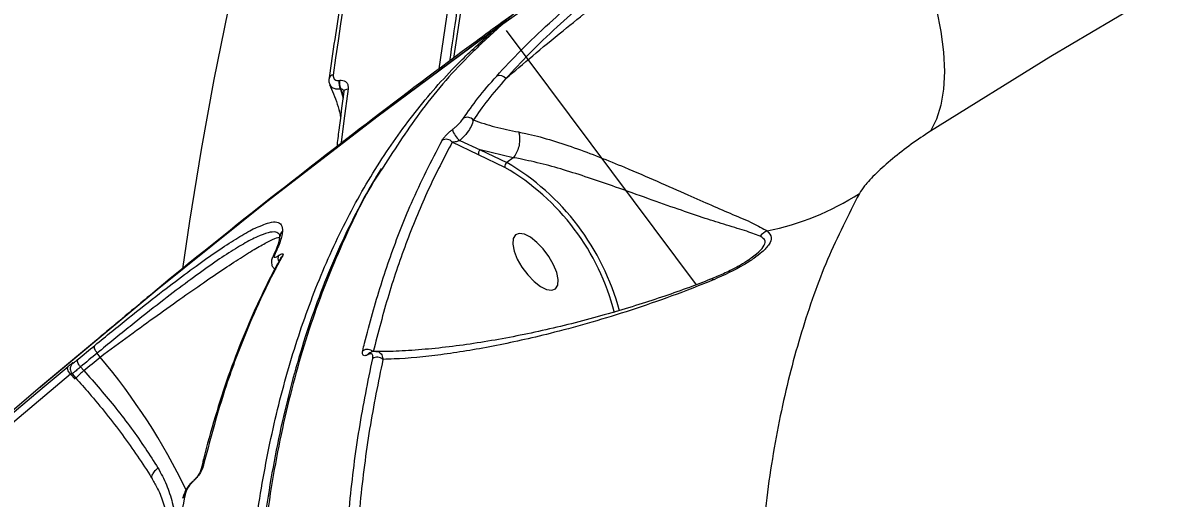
# Model space of a CAD drawing. Header units: millimetres. Extents: x -7151 to 6134, y -5040 to 5562.
# Drawn here: x -2836 to -2682.8, y 346.8 to 410.4 of the extents above; entities that cross this region are included whole.
import ezdxf

# ---------------------------------------------------------------- set-up
doc = ezdxf.new("R2010")
doc.units = ezdxf.units.MM
doc.layers.add('DIKOM_ОБЪЕКТ', color=7, linetype='Continuous')
doc.layers.add('DIKOM_РАЗМЕР_ОБЪЕКТА', color=7, linetype='Continuous')
doc.styles.add('style1', font='arial.ttf', dxfattribs={"width": 0.8})
doc.dimstyles.new('1-50', dxfattribs={"dimtxt": 300, "dimasz": 200, "dimexe": 100, "dimexo": 0, "dimgap": 100, "dimtad": 1, "dimtxsty": 'style1', "dimcen": 200, "dimclrd": 7, "dimclre": 7, "dimclrt": 7, "dimadec": 1, "dimazin": 2, "dimtfac": 1, "dimtmove": 0, "dimatfit": 2, "dimfxl": 0, "dimlwd": 25, "dimlwe": 18, "dimarcsym": 0})

# ---------------------------------------------------------------- blocks, each defined once
blk = doc.blocks.new('*D1')
at = {"layer": 'Defpoints', "color": 0, "transparency": 16777216}
for p in [(-2392.45, 3674.75), (-6010.84, -1738.88), (-3202.89, -1738.88)]:
    blk.add_point(p, dxfattribs=at)
at = {"layer": 'DIKOM_РАЗМЕР_ОБЪЕКТА', "color": 7, "lineweight": 18, "transparency": 16777216}
for p, q in [((-2392.45, 3674.75), (-6110.84, 3674.75)), ((-3202.89, -1738.88), (-6110.84, -1738.88))]:
    blk.add_line(p, q, dxfattribs=at)
at = {"layer": 'DIKOM_РАЗМЕР_ОБЪЕКТА', "color": 7, "lineweight": 25, "transparency": 16777216}
blk.add_line((-6010.84, 3474.75), (-6010.84, -1538.88), dxfattribs=at)
at = {"layer": 'DIKOM_РАЗМЕР_ОБЪЕКТА', "color": 7, "transparency": 16777216}
for points in [[(-6044.18, 3474.75), (-5977.51, 3474.75), (-6010.84, 3674.75)], [(-6044.18, -1538.88), (-5977.51, -1538.88), (-6010.84, -1738.88)]]:
    blk.add_solid(points, dxfattribs=at)
at = {"layer": 'DIKOM_РАЗМЕР_ОБЪЕКТА', "color": 7, "transparency": 16777216, "insert": (-6264.01, 967.94), "char_height": 300, "attachment_point": 5, "rotation": 90, "style": 'style1'}
blk.add_mtext('5400', dxfattribs=at)

msp = doc.modelspace()

# ---------------------------------------------------------------- linework, layer by layer
at = {"layer": 'DIKOM_ОБЪЕКТ', "color": 7, "linetype": 'Continuous', "lineweight": 15}
for p, q in [((-2771.826, 410.233), (-2771.881, 410.19)), ((-2771.39, 409.379), (-2746.007, 375.354)), ((-2793.741, 402.685), (-2793.67, 402.696)), ((-2793.478, 401.528), (-2793.549, 401.517)), ((-2793.549, 401.517), (-2793.185, 400.334)), ((-2793.12, 400.821), (-2793.478, 401.528)), ((-2775.083, 392.747), (-2778.592, 394.441)), ((-2777.575, 394.664), (-2774.845, 393.409)), ((-2771.547, 391.063), (-2775.083, 392.747)), ((-2770.45, 392.347), (-2774.845, 393.409)), ((-2774.845, 393.409), (-2771.308, 391.725)), ((-2770.45, 392.347), (-2771.308, 391.725)), ((-2770.448, 392.349), (-2770.45, 392.347)), ((-2802.648, 378.933), (-2802.622, 378.992)), ((-2825.649, 365.696), (-2826.044, 366.226)), ((-2789.743, 366.18), (-2789.725, 366.191)), ((-2828.76, 365.786), (-2829.023, 365.566)), ((-2829.014, 362.75), (-2829.612, 363.41)), ((-2829.399, 363.449), (-2828.889, 362.888)), ((-2828.282, 364.377), (-2827.837, 363.888)), ((-2828.889, 362.888), (-2828.889, 362.89)), ((-2814.6, 346.842), (-2814.591, 346.886))]:
    msp.add_line(p, q, dxfattribs=at)
at = {"layer": 'DIKOM_ОБЪЕКТ', "color": 7, "linetype": 'Continuous', "lineweight": 15, "flags": 128}
for points in [[(-2367.917, 584.478), (-2387.031, 580.561), (-2406.043, 576.298), (-2424.946, 571.692), (-2443.736, 566.743), (-2462.407, 561.453), (-2480.952, 555.824), (-2499.367, 549.857), (-2517.646, 543.554), (-2535.783, 536.917), (-2553.772, 529.948), (-2571.61, 522.649), (-2589.288, 515.023), (-2606.803, 507.071), (-2624.15, 498.796), (-2641.323, 490.201), (-2658.316, 481.287), (-2675.125, 472.059), (-2691.744, 462.518), (-2708.169, 452.668), (-2724.395, 442.511), (-2740.416, 432.051), (-2756.228, 421.291), (-2771.826, 410.233)], [(-2741.048, 533.158), (-2744.502, 526.354), (-2747.831, 519.264), (-2751.033, 511.893), (-2754.104, 504.248), (-2757.042, 496.336), (-2759.845, 488.162), (-2762.511, 479.734), (-2765.036, 471.06), (-2767.419, 462.146), (-2769.658, 452.999), (-2771.75, 443.628), (-2773.696, 434.041), (-2775.492, 424.245), (-2777.136, 414.248), (-2778.405, 405.671)], [(-2780.35, 404.251), (-2778.923, 413.964), (-2777.278, 423.96), (-2775.483, 433.756), (-2773.537, 443.344), (-2771.444, 452.715), (-2769.206, 461.861), (-2766.822, 470.776), (-2764.297, 479.45), (-2761.632, 487.878), (-2758.829, 496.051), (-2755.891, 503.964), (-2752.82, 511.609), (-2749.618, 518.98), (-2746.289, 526.07), (-2742.835, 532.874)], [(-2379.319, 529.921), (-2398.22, 525.927), (-2417.016, 521.583), (-2435.699, 516.889), (-2454.265, 511.848), (-2472.706, 506.462), (-2491.018, 500.731), (-2509.195, 494.658), (-2527.231, 488.244), (-2545.119, 481.492), (-2562.855, 474.404), (-2580.432, 466.982), (-2597.846, 459.228), (-2615.089, 451.145), (-2632.158, 442.735), (-2649.046, 434.002), (-2665.749, 424.947), (-2682.261, 415.575), (-2698.576, 405.887), (-2714.689, 395.887)], [(-2814.584, 377.51), (-2813.653, 383.857), (-2812.099, 393.436), (-2810.394, 402.815), (-2808.538, 411.985), (-2806.534, 420.938), (-2804.383, 429.664), (-2802.088, 438.157), (-2799.65, 446.407), (-2797.072, 454.408), (-2794.356, 462.152), (-2791.505, 469.631), (-2788.521, 476.84), (-2785.408, 483.77), (-2782.167, 490.416), (-2778.802, 496.771), (-2775.317, 502.83), (-2771.714, 508.587), (-2767.997, 514.036), (-2764.17, 519.173), (-2762.07, 521.8)], [(-2725.66, 438.165), (-2723.6, 434.949), (-2721.675, 431.663), (-2719.903, 428.337), (-2718.3, 425.001), (-2716.88, 421.686), (-2715.658, 418.422), (-2714.643, 415.239), (-2713.845, 412.165), (-2713.272, 409.229), (-2712.928, 406.457), (-2712.817, 403.875), (-2712.94, 401.507), (-2713.295, 399.374), (-2713.88, 397.494), (-2714.689, 395.887)], [(-2773.298, 409.167), (-2788.656, 397.788), (-2803.791, 386.119), (-2818.697, 374.164), (-2833.37, 361.927), (-2838.294, 357.711)], [(-2833.689, 361.655), (-2832.728, 362.473), (-2818.056, 374.71), (-2803.149, 386.665), (-2788.015, 398.334), (-2772.657, 409.713)], [(-2792.514, 401.58), (-2793.087, 397.294), (-2793.458, 394.379)], [(-2793.07, 401.198), (-2793.064, 401.232), (-2793.018, 401.328), (-2792.937, 401.414), (-2792.822, 401.486), (-2792.68, 401.542), (-2792.514, 401.58)], [(-2764.78, 374.817), (-2764.483, 375.309), (-2764.429, 376.052), (-2764.621, 376.988), (-2765.044, 378.04), (-2765.663, 379.123), (-2766.428, 380.149), (-2767.278, 381.035), (-2768.144, 381.71), (-2768.954, 382.118), (-2769.645, 382.227), (-2770.159, 382.028), (-2770.456, 381.537), (-2770.51, 380.793), (-2770.319, 379.857), (-2769.896, 378.805), (-2769.277, 377.722), (-2768.511, 376.696), (-2767.661, 375.81), (-2766.796, 375.135), (-2765.985, 374.727), (-2765.295, 374.618), (-2764.78, 374.817)], [(-2828.614, 365.406), (-2828.335, 365.637), (-2828.055, 365.869), (-2827.775, 366.101), (-2827.495, 366.332), (-2827.215, 366.563), (-2826.935, 366.794), (-2826.655, 367.026), (-2826.375, 367.257)], [(-2826.044, 366.226), (-2826.324, 365.995), (-2826.604, 365.764), (-2826.884, 365.533), (-2827.163, 365.302), (-2827.443, 365.071), (-2827.723, 364.84), (-2828.002, 364.608), (-2828.282, 364.377)], [(-2826.044, 366.226), (-2826.159, 366.377), (-2826.259, 366.533), (-2826.339, 366.687), (-2826.397, 366.835), (-2826.43, 366.97), (-2826.437, 367.088), (-2826.418, 367.185), (-2826.375, 367.257)], [(-2828.282, 364.377), (-2828.398, 364.528), (-2828.497, 364.683), (-2828.578, 364.837), (-2828.636, 364.985), (-2828.669, 365.12), (-2828.677, 365.238), (-2828.658, 365.334), (-2828.614, 365.406)], [(-2827.837, 363.888), (-2827.564, 364.114), (-2827.291, 364.34), (-2827.017, 364.567), (-2826.744, 364.793), (-2826.47, 365.019), (-2826.197, 365.245), (-2825.923, 365.471), (-2825.649, 365.696)], [(-2857.143, 340.927), (-2853.79, 343.92), (-2850.423, 346.897), (-2847.044, 349.859), (-2843.65, 352.806), (-2840.243, 355.737), (-2836.824, 358.653), (-2833.391, 361.554), (-2829.945, 364.439)], [(-2829.612, 363.41), (-2833.056, 360.527), (-2836.485, 357.629), (-2839.902, 354.715), (-2843.306, 351.786), (-2846.697, 348.842), (-2850.074, 345.882), (-2853.438, 342.907), (-2856.788, 339.917)], [(-2829.612, 363.41), (-2829.729, 363.561), (-2829.829, 363.717), (-2829.91, 363.871), (-2829.968, 364.019), (-2830.002, 364.154), (-2830.009, 364.272), (-2829.99, 364.368), (-2829.945, 364.439)]]:
    msp.add_lwpolyline(points, dxfattribs=at)
at = {"layer": 'DIKOM_ОБЪЕКТ', "color": 7, "linetype": 'Continuous', "lineweight": 15}
for centre, radius, start, end in [((-2305.126, 336.894), 493.869, 163.69267, 172.25975), ((-2772.797, 408.469), 0.859, 91.62921, 125.68916), ((-2772.699, 408.367), 1, 94.46026, 125.98572), ((-2772.383, 409.484), 0.357, 140.0806, 191.67633), ((-2772.158, 409.019), 0.854, 95.00477, 125.72588), ((-2771.228, 409.432), 1, 125.88139, 130.75126), ((-2794.504, 402.826), 0.584, 89.10212, 159.61016), ((-2772.264, 402.327), 1.031, 36.18835, 112.26892), ((-2791.632, 402.431), 2.123, 173.14315, 205.5011), ((-2791.557, 402.443), 2.127, 173.17387, 205.47039), ((-2776.567, 396.722), 1.041, 40.43127, 120.2685), ((-2776.064, 396.741), 2.569, 193.7919, 233.95657), ((-2779.4, 393.776), 1.047, 39.42364, 122.31462), ((-2774.472, 392.901), 0.63, 126.2419, 194.16491), ((-2770.936, 391.217), 0.63, 126.2419, 194.16491), ((-2787.507, 363.799), 31.592, 14.34815, 59.65583), ((-2787.89, 363.499), 32.736, 14.85055, 59.56812), ((-2743.725, 417.922), 36.096, 281.55019, 302.79366), ((-2800.66, 381.782), 0.975, 129.45659, 180.75629), ((-2735.457, 380.14), 2.631, 113.28575, 139.01994), ((-2801.852, 378.621), 0.854, 127.40147, 154.27985), ((-2801.016, 378.897), 0.875, 153.85588, 210.36405), ((-2800.83, 378.558), 0.791, 126.31216, 152.35636), ((-2789.957, 365.606), 1.109, 44.56568, 122.9178), ((-2789.529, 365.868), 0.378, 124.44847, 157.90828), ((-2890.755, 311.015), 85.023, 25.71831, 40.02629), ((-2788.616, 364.563), 1.115, 47.12028, 122.86352), ((-2812.597, 346.781), 22.911, 131.69682, 135.32289), ((-2811.444, 350.445), 0.775, 125.96452, 167.13157), ((-2813.848, 346.707), 0.764, 125.78616, 166.47003)]:
    msp.add_arc(centre, radius, start, end, dxfattribs=at)
for points, knots in [([(-2692.151, 589.993), (-2692.936, 589.521), (-2695.221, 588.147), (-2698.923, 585.54), (-2703.261, 582.199), (-2707.515, 578.544), (-2711.684, 574.596), (-2715.767, 570.355), (-2719.759, 565.825), (-2723.659, 561.008), (-2727.46, 555.908), (-2731.163, 550.531), (-2734.763, 544.879), (-2738.258, 538.957), (-2741.645, 532.77), (-2744.922, 526.323), (-2748.086, 519.62), (-2751.135, 512.667), (-2754.067, 505.469), (-2756.88, 498.032), (-2759.57, 490.36), (-2762.139, 482.46), (-2764.581, 474.339), (-2766.896, 466.001), (-2769.085, 457.453), (-2771.14, 448.702), (-2773.066, 439.754), (-2774.859, 430.617), (-2776.512, 421.291), (-2777.884, 412.839), (-2778.644, 407.427), (-2778.95, 405.245)], [0, 0, 0, 0, 0.0185205, 0.0538816, 0.0892642, 0.1246671, 0.1600878, 0.1955242, 0.2309749, 0.2664368, 0.301907, 0.3373848, 0.3728672, 0.4083535, 0.4438417, 0.4793316, 0.5148213, 0.5503105, 0.5857988, 0.6212859, 0.6567713, 0.6922553, 0.7277374, 0.7632173, 0.7986958, 0.834172, 0.8696468, 0.9051199, 0.940591, 0.9760609, 1, 1, 1, 1]), ([(-2779.687, 475.16), (-2780.11, 473.726), (-2781.337, 469.569), (-2783.271, 462.521), (-2785.446, 453.954), (-2787.488, 445.181), (-2789.399, 436.212), (-2791.177, 427.055), (-2792.818, 417.712), (-2794.096, 409.682), (-2794.805, 404.744), (-2795.052, 403.027)], [0, 0, 0, 0, 0.0652868, 0.1893838, 0.3134769, 0.4375632, 0.5616437, 0.6857191, 0.8097867, 0.9338498, 1, 1, 1, 1]), ([(-2772.655, 403.281), (-2771.606, 404.413), (-2769.508, 406.676), (-2765.841, 410.179), (-2761.964, 413.643), (-2757.954, 417.029), (-2753.696, 420.458), (-2749.239, 423.894), (-2744.652, 427.298), (-2739.998, 430.632), (-2735.348, 433.85), (-2730.744, 436.938), (-2727.782, 438.837), (-2726.304, 439.785)], [0, 0, 0, 0, 0.1009699, 0.2019367, 0.2903343, 0.3790184, 0.4674243, 0.5561138, 0.6450887, 0.7337801, 0.822425, 0.911351, 1, 1, 1, 1]), ([(-2726.056, 438.695), (-2727.505, 437.768), (-2730.408, 435.91), (-2734.92, 432.89), (-2739.477, 429.741), (-2744.036, 426.479), (-2748.528, 423.145), (-2752.892, 419.78), (-2757.06, 416.421), (-2760.984, 413.102), (-2764.775, 409.706), (-2768.36, 406.27), (-2770.408, 404.047), (-2771.431, 402.936)], [0, 0, 0, 0, 0.0886939, 0.1776663, 0.266358, 0.3550684, 0.4440546, 0.5327619, 0.6211377, 0.7097993, 0.7981756, 0.8990878, 1, 1, 1, 1]), ([(-2771.431, 402.936), (-2770.266, 403.932), (-2767.936, 405.925), (-2764.047, 409.129), (-2760.061, 412.344), (-2756.054, 415.517), (-2751.857, 418.787), (-2747.515, 422.119), (-2743.086, 425.468), (-2738.626, 428.792), (-2734.198, 432.043), (-2729.837, 435.201), (-2727.051, 437.178), (-2725.66, 438.165)], [0, 0, 0, 0, 0.1033749, 0.2067478, 0.2946074, 0.3827323, 0.4705922, 0.5587483, 0.6471792, 0.7353376, 0.8234643, 0.9118684, 1, 1, 1, 1]), ([(-2768.468, 412.971), (-2770.786, 411.286), (-2778.066, 405.997), (-2790.148, 396.889), (-2804.655, 385.578), (-2816.487, 376.081), (-2823.408, 370.268), (-2825.635, 368.398)], [0, 0, 0, 0, 0.1185506, 0.3722774, 0.6259823, 0.8796664, 1, 1, 1, 1]), ([(-2772.657, 409.713), (-2771.196, 410.965), (-2769.586, 412.345), (-2767.781, 413.453), (-2767.615, 413.556)], [0, 0, 0, 0, 0.9079138, 1, 1, 1, 1]), ([(-2513.41, -193.807), (-2516.513, -191.219), (-2524.872, -184.245), (-2538.497, -172.219), (-2554.223, -157.586), (-2570.002, -142.086), (-2585.779, -125.752), (-2601.5, -108.619), (-2616.817, -91.064), (-2631.688, -73.157), (-2646.08, -54.975), (-2660.227, -36.221), (-2674.069, -16.937), (-2687.55, 2.82), (-2700.371, 22.618), (-2712.506, 42.385), (-2723.941, 62.057), (-2734.862, 81.952), (-2745.208, 102.011), (-2754.928, 122.166), (-2763.81, 141.974), (-2771.84, 161.373), (-2779.029, 180.316), (-2785.492, 199.111), (-2791.176, 217.684), (-2796.041, 235.963), (-2799.979, 253.548), (-2803.001, 270.392), (-2805.132, 286.471), (-2806.41, 302.045), (-2806.79, 317.038), (-2806.251, 331.382), (-2804.864, 344.193), (-2802.789, 355.576), (-2800.178, 365.653), (-2796.908, 375.083), (-2792.978, 383.829), (-2788.434, 391.8), (-2783.302, 398.961), (-2778.243, 404.704), (-2774.729, 407.875), (-2773.298, 409.167)], [0, 0, 0, 0, 0.015652, 0.0421679, 0.0687043, 0.0952202, 0.1225061, 0.1498144, 0.1771008, 0.2036166, 0.2301529, 0.2566687, 0.2839546, 0.3112631, 0.338549, 0.3650649, 0.3916013, 0.4181172, 0.4454032, 0.4727114, 0.4999975, 0.5265135, 0.5530496, 0.5795656, 0.6068516, 0.6341599, 0.661446, 0.6879619, 0.714498, 0.7410139, 0.7683, 0.7956082, 0.8228943, 0.8459725, 0.8690776, 0.8921826, 0.9155066, 0.9388308, 0.9615639, 0.9843487, 1, 1, 1, 1]), ([(-2771.826, 410.233), (-2773.255, 408.94), (-2777.104, 405.455), (-2782.584, 399.233), (-2786.138, 393.712), (-2787.829, 391.085)], [0, 0, 0, 0, 0.2363394, 0.6367325, 1, 1, 1, 1]), ([(-2795.035, 403.026), (-2795.048, 402.962), (-2795.103, 402.689), (-2795.071, 402.361), (-2794.948, 402.156), (-2794.933, 402.132)], [0, 0, 0, 0, 0.2143274, 0.9056758, 1, 1, 1, 1]), ([(-2794.495, 403.41), (-2794.499, 403.31), (-2794.507, 403.111), (-2794.383, 402.869), (-2794.173, 402.713), (-2793.942, 402.663), (-2793.793, 402.679), (-2793.741, 402.685)], [0, 0, 0, 0, 0.2287852, 0.4577382, 0.6783652, 0.8881782, 1, 1, 1, 1]), ([(-2777.092, 397.622), (-2776.491, 398.497), (-2775.28, 400.261), (-2773.534, 402.27), (-2772.655, 403.281)], [0, 0, 0, 0, 0.4964775, 1, 1, 1, 1]), ([(-2771.431, 402.936), (-2772.28, 401.959), (-2773.991, 399.993), (-2775.177, 398.267), (-2775.774, 397.398)], [0, 0, 0, 0, 0.4964857, 1, 1, 1, 1]), ([(-2794.978, 402.127), (-2794.802, 401.718), (-2794.231, 400.388), (-2793.757, 398.932), (-2793.548, 397.898), (-2793.524, 397.783)], [0, 0, 0, 0, 0.2830392, 0.9202962, 1, 1, 1, 1]), ([(-2793.549, 401.517), (-2793.654, 401.508), (-2793.957, 401.483), (-2794.406, 401.578), (-2794.79, 401.808), (-2794.887, 402.051), (-2794.927, 402.15)], [0, 0, 0, 0, 0.1610588, 0.4639422, 0.7799327, 1, 1, 1, 1]), ([(-2793.67, 402.696), (-2793.593, 402.704), (-2793.365, 402.729), (-2793.011, 402.651), (-2792.69, 402.409), (-2792.497, 402.038), (-2792.508, 401.733), (-2792.514, 401.58)], [0, 0, 0, 0, 0.1082552, 0.3204619, 0.5430534, 0.7715732, 1, 1, 1, 1]), ([(-2793.07, 401.25), (-2793.085, 401.282), (-2793.126, 401.375), (-2793.23, 401.472), (-2793.335, 401.52), (-2793.413, 401.534), (-2793.452, 401.531), (-2793.478, 401.528)], [0, 0, 0, 0, 0.1911479, 0.5428049, 0.7768871, 0.8497912, 1, 1, 1, 1]), ([(-2793.07, 401.199), (-2793.305, 399.493), (-2793.64, 397.048), (-2793.936, 394.557), (-2794.025, 393.805)], [0, 0, 0, 0, 0.6977375, 1, 1, 1, 1]), ([(-2793.067, 401.253), (-2793.066, 401.255), (-2793.063, 401.26), (-2793.071, 401.21), (-2793.074, 401.193)], [0, 0, 0, 0, 0.6478862, 1, 1, 1, 1]), ([(-2778.558, 396.129), (-2778.435, 396.227), (-2778.189, 396.424), (-2777.795, 396.792), (-2777.38, 397.224), (-2777.195, 397.48), (-2777.092, 397.622)], [0, 0, 0, 0, 0.1848561, 0.3685291, 0.6500243, 1, 1, 1, 1]), ([(-2775.774, 397.398), (-2775.852, 397.124), (-2775.995, 396.622), (-2776.498, 395.821), (-2777.029, 395.163), (-2777.39, 394.834), (-2777.575, 394.664)], [0, 0, 0, 0, 0.3311989, 0.6077639, 0.7982857, 1, 1, 1, 1]), ([(-2775.774, 397.398), (-2774.828, 397.077), (-2772.928, 396.433), (-2770.795, 396.007), (-2769.724, 395.793)], [0, 0, 0, 0, 0.4978753, 1, 1, 1, 1]), ([(-2779.96, 394.661), (-2779.947, 394.683), (-2779.869, 394.818), (-2779.658, 395.101), (-2779.285, 395.498), (-2778.913, 395.846), (-2778.677, 396.035), (-2778.558, 396.129)], [0, 0, 0, 0, 0.0639276, 0.3885494, 0.645634, 0.8223634, 1, 1, 1, 1]), ([(-2769.724, 395.793), (-2769.713, 395.757), (-2769.68, 395.646), (-2769.601, 395.288), (-2769.56, 394.659), (-2769.683, 393.817), (-2769.972, 392.979), (-2770.282, 392.568), (-2770.448, 392.349)], [0, 0, 0, 0, 0.0342989, 0.1061203, 0.3220786, 0.5380461, 0.7540043, 1, 1, 1, 1]), ([(-2769.724, 395.793), (-2769.404, 395.73), (-2768.104, 395.476), (-2765.636, 394.821), (-2762.306, 393.73), (-2758.911, 392.452), (-2755.158, 390.92), (-2751.142, 389.183), (-2747.252, 387.454), (-2743.891, 385.982), (-2740.969, 384.701), (-2738.296, 383.602), (-2737.097, 382.904), (-2736.497, 382.556)], [0, 0, 0, 0, 0.0275953, 0.1121827, 0.19683, 0.2807365, 0.3647031, 0.4782423, 0.5919028, 0.6886563, 0.7854237, 0.8928582, 1, 1, 1, 1]), ([(-2714.689, 395.887), (-2715.535, 395.326), (-2717.218, 394.213), (-2719.77, 392.223), (-2721.967, 390.27), (-2723.488, 388.653), (-2723.972, 387.894), (-2724.175, 387.578)], [0, 0, 0, 0, 0.2180321, 0.4332496, 0.6438026, 0.8514363, 1, 1, 1, 1]), ([(-2790.56, 366.537), (-2790.478, 366.873), (-2790.069, 368.551), (-2788.931, 372.838), (-2786.922, 379.169), (-2783.9, 386.988), (-2781.37, 391.915), (-2779.96, 394.661)], [0, 0, 0, 0, 0.0321643, 0.1608342, 0.4183963, 0.675958, 1, 1, 1, 1]), ([(-2778.592, 394.441), (-2779.684, 392.346), (-2781.869, 388.155), (-2784.676, 381.318), (-2787.165, 374.115), (-2788.5, 368.961), (-2789.167, 366.385)], [0, 0, 0, 0, 0.2493142, 0.4986281, 0.7493138, 1, 1, 1, 1]), ([(-2777.575, 394.664), (-2777.608, 394.648), (-2777.664, 394.62), (-2777.786, 394.574), (-2777.976, 394.516), (-2778.249, 394.463), (-2778.458, 394.443), (-2778.573, 394.441), (-2778.592, 394.441)], [0, 0, 0, 0, 0.072411, 0.1226439, 0.2788287, 0.5489758, 0.9247592, 1, 1, 1, 1]), ([(-2737.443, 381.865), (-2738.092, 382.107), (-2739.411, 382.6), (-2742.145, 383.39), (-2745.134, 384.348), (-2748.491, 385.488), (-2752.365, 386.868), (-2756.304, 388.283), (-2760.003, 389.563), (-2763.276, 390.617), (-2766.493, 391.544), (-2768.911, 392.07), (-2770.122, 392.309), (-2770.448, 392.349), (-2770.448, 392.349)], [0, 0, 0, 0, 0.1058547, 0.2153354, 0.3127848, 0.4120282, 0.5248116, 0.6413517, 0.7237071, 0.8082112, 0.8893734, 0.9734913, 0.9999871, 1, 1, 1, 1]), ([(-2788.08, 390.892), (-2788.377, 390.424), (-2789.588, 388.514), (-2791.506, 384.921), (-2793.831, 380.113), (-2795.934, 375.058), (-2797.835, 369.777), (-2799.528, 364.262), (-2801.015, 358.512), (-2802.297, 352.526), (-2803.37, 346.306), (-2804.235, 339.875), (-2804.882, 333.257), (-2805.313, 326.472), (-2805.526, 319.525), (-2805.524, 312.411), (-2805.307, 305.131), (-2804.874, 297.68), (-2804.227, 290.059), (-2803.365, 282.263), (-2802.288, 274.293), (-2800.994, 266.143), (-2799.484, 257.814), (-2797.762, 249.328), (-2795.834, 240.719), (-2793.706, 232.018), (-2791.382, 223.237), (-2788.862, 214.37), (-2786.143, 205.417), (-2783.229, 196.371), (-2780.116, 187.232), (-2776.803, 177.997), (-2773.291, 168.664), (-2769.578, 159.229), (-2765.661, 149.69), (-2761.548, 140.063), (-2757.258, 130.391), (-2752.803, 120.709), (-2748.193, 111.032), (-2743.422, 101.35), (-2738.491, 91.663), (-2733.402, 81.97), (-2728.152, 72.272), (-2722.742, 62.568), (-2717.174, 52.859), (-2711.446, 43.145), (-2705.557, 33.425), (-2699.514, 23.71), (-2693.334, 14.025), (-2687.035, 4.402), (-2680.629, -5.141), (-2674.12, -14.599), (-2667.508, -23.973), (-2660.792, -33.264), (-2653.972, -42.473), (-2647.05, -51.598), (-2640.024, -60.64), (-2632.895, -69.597), (-2625.663, -78.472), (-2618.33, -87.257), (-2610.914, -95.936), (-2603.438, -104.478), (-2595.921, -112.862), (-2588.37, -121.081), (-2580.783, -129.137), (-2573.16, -137.03), (-2565.501, -144.762), (-2557.806, -152.33), (-2550.077, -159.736), (-2542.312, -166.978), (-2534.512, -174.059), (-2526.678, -180.968), (-2519.368, -187.255), (-2514.672, -191.146), (-2512.597, -192.865)], [0, 0, 0, 0, 0.0045178, 0.0184685, 0.0324104, 0.0463585, 0.0603235, 0.0743202, 0.0883638, 0.1024689, 0.1166505, 0.130877, 0.1450496, 0.1591517, 0.1732005, 0.187211, 0.2011992, 0.2151805, 0.2291698, 0.2431785, 0.2572224, 0.2713176, 0.2854795, 0.2997039, 0.313907, 0.3280254, 0.3420837, 0.3560976, 0.3700837, 0.3840573, 0.3980348, 0.4120274, 0.4260501, 0.4401191, 0.4542506, 0.4684559, 0.4826628, 0.4967715, 0.5108345, 0.5248638, 0.5388703, 0.5528654, 0.5668607, 0.5808651, 0.5948886, 0.6089425, 0.6230382, 0.6371872, 0.6513541, 0.6654785, 0.6795547, 0.6935939, 0.7076074, 0.7216065, 0.7356022, 0.7496049, 0.7636232, 0.7776689, 0.7917524, 0.8058857, 0.8200567, 0.8342015, 0.8482911, 0.8623413, 0.8763627, 0.8903667, 0.9043643, 0.918367, 0.932382, 0.9464207, 0.9604941, 0.9746135, 0.9887823, 1, 1, 1, 1]), ([(-2787.829, 391.085), (-2788.009, 390.822), (-2790.115, 387.74), (-2793.426, 380.83), (-2797.651, 370.281), (-2800.928, 358.565), (-2803.297, 346.074), (-2804.742, 332.833), (-2805.304, 318.929), (-2804.992, 304.133), (-2803.767, 288.459), (-2801.612, 271.941), (-2798.574, 254.942), (-2794.686, 237.534), (-2789.995, 219.791), (-2784.425, 201.427), (-2777.959, 182.477), (-2770.597, 162.997), (-2762.595, 143.644), (-2754.032, 124.499), (-2744.993, 105.632), (-2735.228, 86.505), (-2724.741, 67.169), (-2713.548, 47.685), (-2701.736, 28.213), (-2689.328, 8.815), (-2676.362, -10.449), (-2662.788, -29.637), (-2648.629, -48.68), (-2633.919, -67.506), (-2618.984, -85.7), (-2603.88, -103.215), (-2588.665, -120.02), (-2573.092, -136.386), (-2557.2, -152.243), (-2541.039, -167.501), (-2525.93, -181.028), (-2516.23, -189.151), (-2511.94, -192.743)], [0, 0, 0, 0, 0.002655, 0.0310514, 0.0602728, 0.0895179, 0.1187394, 0.1471359, 0.1755543, 0.2039507, 0.2331722, 0.2624172, 0.2916386, 0.3200352, 0.3484537, 0.3768502, 0.4060715, 0.4353166, 0.4645379, 0.4919121, 0.5193058, 0.5466799, 0.5747902, 0.6029216, 0.6310317, 0.6594285, 0.6878468, 0.7162436, 0.7454648, 0.7747101, 0.8039317, 0.8323281, 0.8607465, 0.8891433, 0.9183646, 0.94761, 0.9768315, 1, 1, 1, 1]), ([(-2724.175, 387.578), (-2725.644, 384.689), (-2728.583, 378.908), (-2732.021, 369.158), (-2734.763, 358.555), (-2736.697, 347.016), (-2737.814, 334.582), (-2738.087, 321.521), (-2737.534, 307.894), (-2736.193, 293.772), (-2734.04, 278.925), (-2731.049, 263.374), (-2727.21, 247.159), (-2722.605, 230.63), (-2717.268, 213.855), (-2711.246, 196.899), (-2704.445, 179.491), (-2696.852, 161.674), (-2688.477, 143.501), (-2679.496, 125.362), (-2669.955, 107.319), (-2659.908, 89.428), (-2649.196, 71.409), (-2637.829, 53.323), (-2625.83, 35.23), (-2613.451, 17.514), (-2600.743, 0.225), (-2587.76, -16.592), (-2574.301, -33.197), (-2560.395, -49.521), (-2546.079, -65.502), (-2532.672, -79.709), (-2520.273, -92.286), (-2512.704, -99.573), (-2508.916, -103.219)], [0, 0, 0, 0, 0.0311787, 0.0623809, 0.0935595, 0.1256443, 0.1577553, 0.1898401, 0.2210201, 0.2522245, 0.2834047, 0.3154899, 0.3476011, 0.379686, 0.410889, 0.442116, 0.4733188, 0.5054257, 0.5375585, 0.5696653, 0.6009197, 0.632198, 0.6634522, 0.69561, 0.7277938, 0.7599521, 0.791284, 0.8226403, 0.8539729, 0.8862088, 0.9184712, 0.9507071, 0.9753303, 1, 1, 1, 1]), ([(-2826.375, 367.257), (-2824.86, 368.495), (-2821.83, 370.972), (-2817.836, 374.116), (-2814.335, 376.778), (-2811.325, 378.964), (-2808.647, 380.793), (-2806.383, 382.181), (-2804.837, 383.028), (-2804.199, 383.251), (-2804.036, 383.307)], [0, 0, 0, 0, 0.1510512, 0.302095, 0.4323575, 0.5630308, 0.6932932, 0.8239536, 0.955032, 1, 1, 1, 1]), ([(-2804.036, 383.307), (-2803.698, 383.444), (-2802.844, 383.789), (-2801.981, 383.808), (-2801.345, 383.471), (-2801.301, 382.846), (-2801.28, 382.535)], [0, 0, 0, 0, 0.1791891, 0.452498, 0.7266776, 1, 1, 1, 1]), ([(-2801.654, 382.052), (-2801.808, 382.193), (-2802.131, 382.489), (-2803.145, 382.384), (-2804.588, 381.855), (-2806.447, 380.882), (-2808.689, 379.498), (-2811.308, 377.711), (-2814.258, 375.566), (-2817.686, 372.954), (-2821.597, 369.871), (-2824.562, 367.441), (-2826.044, 366.226)], [0, 0, 0, 0, 0.08898993, 0.1868101, 0.28464065, 0.38278157, 0.48060861, 0.57818345, 0.67606965, 0.77364209, 0.88682175, 1, 1, 1, 1]), ([(-2825.649, 365.696), (-2824.33, 366.674), (-2821.691, 368.628), (-2817.997, 371.309), (-2814.556, 373.761), (-2811.429, 375.936), (-2808.65, 377.811), (-2806.276, 379.345), (-2804.318, 380.531), (-2802.84, 381.326), (-2801.948, 381.719), (-2801.731, 381.704), (-2801.662, 381.699)], [0, 0, 0, 0, 0.104174, 0.2083464, 0.3136942, 0.4193784, 0.5247254, 0.6311152, 0.7378503, 0.8442431, 0.9513556, 1, 1, 1, 1]), ([(-2801.664, 381.768), (-2801.668, 381.686), (-2801.678, 381.469), (-2801.853, 380.806), (-2802.164, 379.957), (-2802.507, 379.245), (-2802.656, 378.936)], [0, 0, 0, 0, 0.1722721, 0.4603116, 0.7653713, 1, 1, 1, 1]), ([(-2801.28, 382.535), (-2801.341, 382.121), (-2801.465, 381.288), (-2802.068, 379.966), (-2802.371, 379.3)], [0, 0, 0, 0, 0.4964803, 1, 1, 1, 1]), ([(-2801.687, 381.991), (-2801.685, 381.997), (-2801.682, 382.01), (-2801.685, 381.827), (-2801.687, 381.729)], [0, 0, 0, 0, 0.4668275, 1, 1, 1, 1]), ([(-2736.497, 382.556), (-2736.235, 382.286), (-2735.781, 381.817), (-2736.141, 380.799), (-2737.061, 379.809), (-2738.278, 378.869), (-2740.323, 377.542), (-2742.25, 376.665), (-2743.649, 376.029)], [0, 0, 0, 0, 0.1914556, 0.3312386, 0.4704869, 0.5823748, 0.6969237, 1, 1, 1, 1]), ([(-2738.648, 378.952), (-2738.391, 379.137), (-2737.687, 379.647), (-2736.901, 380.476), (-2736.62, 381.354), (-2737.139, 381.676), (-2737.443, 381.865)], [0, 0, 0, 0, 0.1440062, 0.3955911, 0.6455946, 1, 1, 1, 1]), ([(-2801.507, 378.916), (-2801.654, 378.661), (-2802.676, 376.893), (-2804.374, 373.389), (-2806.58, 368.397), (-2808.559, 363.172), (-2810.312, 357.716), (-2811.503, 353.568), (-2812.045, 351.172), (-2812.142, 350.74)], [0, 0, 0, 0, 0.0313575, 0.2175739, 0.40346, 0.5887971, 0.7737546, 0.9592025, 1, 1, 1, 1]), ([(-2801.298, 379.195), (-2801.443, 378.929), (-2802.169, 377.596), (-2803.984, 374.046), (-2806.529, 368.299), (-2809.444, 360.366), (-2811.02, 354.397), (-2811.899, 351.072)], [0, 0, 0, 0, 0.03216601, 0.16083506, 0.41839658, 0.67595751, 1, 1, 1, 1]), ([(-2802.615, 378.989), (-2802.637, 378.947), (-2802.717, 378.798), (-2802.794, 378.491), (-2802.755, 378.049), (-2802.552, 377.685), (-2802.344, 377.47), (-2802.213, 377.426), (-2802.21, 377.425)], [0, 0, 0, 0, 0.1058526, 0.3715549, 0.5833968, 0.7892552, 0.9953978, 1, 1, 1, 1]), ([(-2802.371, 379.3), (-2802.4, 379.222), (-2802.457, 379.068), (-2802.346, 379.013), (-2802.127, 379.078), (-2801.907, 379.216), (-2801.802, 379.283)], [0, 0, 0, 0, 0.2974426, 0.5890055, 0.8029035, 1, 1, 1, 1]), ([(-2801.802, 379.283), (-2801.775, 379.301), (-2801.653, 379.382), (-2801.452, 379.492), (-2801.261, 379.54), (-2801.18, 379.458), (-2801.258, 379.285), (-2801.298, 379.195)], [0, 0, 0, 0, 0.049097, 0.2179235, 0.4266765, 0.702253, 1, 1, 1, 1]), ([(-2801.522, 378.941), (-2801.52, 378.944), (-2801.517, 378.948), (-2801.525, 378.936), (-2801.526, 378.934)], [0, 0, 0, 0, 0.8405173, 1, 1, 1, 1]), ([(-2738.526, 379.02), (-2738.677, 378.904), (-2739.111, 378.569), (-2740.103, 377.957), (-2741.517, 377.205), (-2742.873, 376.567), (-2743.778, 376.229), (-2744.061, 376.123)], [0, 0, 0, 0, 0.1145947, 0.3310938, 0.5791554, 0.8686605, 1, 1, 1, 1]), ([(-2744.071, 376.095), (-2745.017, 375.728), (-2747.089, 374.924), (-2750.282, 373.802), (-2753.748, 372.668), (-2757.419, 371.564), (-2761.252, 370.504), (-2765.165, 369.533), (-2769.067, 368.675), (-2772.93, 367.942), (-2776.732, 367.342), (-2780.458, 366.873), (-2783.999, 366.568), (-2786.809, 366.424), (-2788.321, 366.446), (-2788.827, 366.453)], [0, 0, 0, 0, 0.0517208, 0.1132545, 0.1792769, 0.2508269, 0.3297856, 0.4118435, 0.4966543, 0.5841946, 0.67414, 0.7667279, 0.8612018, 0.9535184, 1, 1, 1, 1]), ([(-2743.649, 376.029), (-2743.859, 375.943), (-2745.99, 375.074), (-2749.973, 373.558), (-2755.407, 371.711), (-2760.598, 370.144), (-2766.601, 368.539), (-2773.242, 367.051), (-2780.208, 365.918), (-2784.95, 365.474), (-2787.363, 365.396), (-2787.858, 365.38)], [0, 0, 0, 0, 0.0115172, 0.1169933, 0.2229796, 0.3292391, 0.4351028, 0.608327, 0.7820022, 0.9552807, 1, 1, 1, 1]), ([(-2743.649, 376.029), (-2743.668, 376.039), (-2743.802, 376.116), (-2743.966, 376.181), (-2744.05, 376.094), (-2744.065, 376.079)], [0, 0, 0, 0, 0.1176621, 0.8434827, 1, 1, 1, 1]), ([(-2789.879, 366.01), (-2789.903, 365.997), (-2790.012, 365.935), (-2790.212, 365.862), (-2790.428, 365.868), (-2790.622, 366.041), (-2790.585, 366.339), (-2790.56, 366.537)], [0, 0, 0, 0, 0.0349152, 0.1620304, 0.3363067, 0.5591619, 1, 1, 1, 1]), ([(-2789.221, 365.5), (-2789.199, 365.694), (-2789.167, 365.982), (-2789.354, 366.148), (-2789.56, 366.154), (-2789.752, 366.082), (-2789.857, 366.023), (-2789.879, 366.01)], [0, 0, 0, 0, 0.4456212, 0.6623632, 0.8365089, 0.9656977, 1, 1, 1, 1]), ([(-2789.726, 366.191), (-2789.73, 366.188), (-2789.756, 366.172), (-2789.771, 366.167), (-2789.766, 366.169), (-2789.764, 366.169)], [0, 0, 0, 0, 0.1140553, 0.7518834, 1, 1, 1, 1]), ([(-2788.841, 366.445), (-2788.892, 366.449), (-2789.116, 366.468), (-2789.414, 366.372), (-2789.65, 366.214), (-2789.73, 366.162)], [0, 0, 0, 0, 0.1634681, 0.7193693, 1, 1, 1, 1]), ([(-2788.827, 366.44), (-2788.752, 366.445), (-2788.502, 366.459), (-2788.147, 366.22), (-2787.919, 365.819), (-2787.87, 365.469), (-2787.858, 365.38)], [0, 0, 0, 0, 0.1262959, 0.4238455, 0.8538257, 1, 1, 1, 1]), ([(-2829.945, 364.439), (-2829.927, 364.454), (-2829.792, 364.566), (-2829.564, 364.752), (-2829.342, 364.922), (-2829.23, 364.994), (-2829.264, 364.948), (-2829.281, 364.924)], [0, 0, 0, 0, 0.0372326, 0.27791628, 0.5185715, 0.75924986, 1, 1, 1, 1]), ([(-2829.385, 364.818), (-2829.398, 364.804), (-2829.431, 364.769), (-2829.508, 364.665), (-2829.601, 364.485), (-2829.668, 364.233), (-2829.655, 363.922), (-2829.561, 363.637), (-2829.432, 363.507), (-2829.386, 363.46)], [0, 0, 0, 0, 0.067813, 0.1767168, 0.3034033, 0.4636245, 0.660087, 0.879483, 1, 1, 1, 1]), ([(-2829.381, 364.827), (-2829.381, 364.827), (-2829.381, 364.831), (-2829.387, 364.819), (-2829.401, 364.806), (-2829.405, 364.802)], [0, 0, 0, 0, 0.0105766, 0.6991408, 1, 1, 1, 1]), ([(-2829.281, 364.924), (-2829.299, 364.901), (-2829.333, 364.854), (-2829.219, 364.925), (-2828.996, 365.094), (-2828.768, 365.279), (-2828.632, 365.391), (-2828.614, 365.406)], [0, 0, 0, 0, 0.2407616, 0.4813497, 0.722087, 0.9627105, 1, 1, 1, 1]), ([(-2793.292, 325.093), (-2793.246, 328.714), (-2793.153, 335.956), (-2792.357, 346.266), (-2791.12, 356.192), (-2789.854, 362.397), (-2789.221, 365.5)], [0, 0, 0, 0, 0.2490967, 0.4981928, 0.7490967, 1, 1, 1, 1]), ([(-2787.858, 365.38), (-2788.485, 362.307), (-2789.739, 356.162), (-2790.978, 346.288), (-2791.778, 335.983), (-2791.873, 328.705), (-2791.92, 325.067)], [0, 0, 0, 0, 0.2490969, 0.4981938, 0.7490948, 1, 1, 1, 1]), ([(-2829.435, 363.515), (-2829.448, 363.509), (-2829.489, 363.49), (-2829.557, 363.447), (-2829.606, 363.414), (-2829.612, 363.41)], [0, 0, 0, 0, 0.300286, 0.906686, 1, 1, 1, 1]), ([(-2828.282, 364.377), (-2828.311, 364.351), (-2828.532, 364.16), (-2828.907, 363.84), (-2829.253, 363.553), (-2829.413, 363.427), (-2829.386, 363.459), (-2829.381, 363.465)], [0, 0, 0, 0, 0.0459349, 0.3430795, 0.6401918, 0.9369735, 1, 1, 1, 1]), ([(-2827.837, 363.888), (-2826.376, 362.218), (-2823.409, 358.831), (-2820.177, 354.402), (-2818.484, 351.739), (-2817.933, 350.871)], [0, 0, 0, 0, 0.3958726, 0.8032248, 1, 1, 1, 1]), ([(-2828.915, 362.867), (-2828.316, 362.203), (-2826.911, 360.644), (-2824.826, 358.103), (-2822.655, 355.284), (-2820.656, 352.44), (-2819.337, 350.473), (-2818.746, 349.47), (-2818.709, 349.407)], [0, 0, 0, 0, 0.1542128, 0.3618016, 0.5701482, 0.7784424, 0.9859816, 1, 1, 1, 1]), ([(-2818.655, 349.423), (-2818.692, 349.477), (-2818.789, 349.62), (-2818.669, 350.003), (-2818.381, 350.426), (-2818.096, 350.722), (-2817.963, 350.843), (-2817.933, 350.871)], [0, 0, 0, 0, 0.1823832, 0.4841729, 0.7859296, 0.9509424, 1, 1, 1, 1]), ([(-2817.933, 350.871), (-2817.527, 350.133), (-2816.717, 348.656), (-2815.859, 345.815), (-2815.413, 343.658), (-2815.468, 342.318), (-2815.47, 342.273)], [0, 0, 0, 0, 0.2794636, 0.5590871, 0.9850249, 1, 1, 1, 1]), ([(-2811.899, 351.072), (-2811.911, 351.025), (-2811.974, 350.789), (-2812.165, 350.358), (-2812.51, 349.83), (-2812.827, 349.441), (-2813.029, 349.253), (-2813.131, 349.158)], [0, 0, 0, 0, 0.0950911, 0.4719257, 0.7157611, 0.8572709, 1, 1, 1, 1]), ([(-2818.712, 349.392), (-2818.456, 348.963), (-2817.829, 347.916), (-2817.128, 346.061), (-2816.575, 343.866), (-2816.296, 341.503), (-2816.291, 339.003), (-2816.581, 336.392), (-2817.169, 333.727), (-2818.008, 331.191), (-2818.997, 328.923), (-2820.028, 326.996), (-2821.072, 325.354), (-2822.102, 323.979), (-2823.03, 322.891), (-2823.613, 322.346), (-2823.859, 322.116)], [0, 0, 0, 0, 0.0525607, 0.1285045, 0.2075195, 0.2900399, 0.3766167, 0.4665982, 0.5598317, 0.6535638, 0.7330005, 0.8023952, 0.8639245, 0.9174768, 0.9652713, 1, 1, 1, 1]), ([(-2812.198, 350.627), (-2812.199, 350.622), (-2812.208, 350.576), (-2812.294, 350.33), (-2812.488, 349.976), (-2812.73, 349.638), (-2812.915, 349.428), (-2813.043, 349.3), (-2813.101, 349.252), (-2813.116, 349.24)], [0, 0, 0, 0, 0.0340153, 0.3113861, 0.6202679, 0.788096, 0.8967779, 0.9728318, 1, 1, 1, 1]), ([(-2813.267, 349.082), (-2813.35, 349.006), (-2813.583, 348.792), (-2813.921, 348.346), (-2814.266, 347.777), (-2814.508, 347.285), (-2814.549, 346.975), (-2814.561, 346.877)], [0, 0, 0, 0, 0.1098239, 0.3089243, 0.55636, 0.8604416, 1, 1, 1, 1]), ([(-2813.131, 349.158), (-2813.23, 349.066), (-2813.426, 348.884), (-2813.729, 348.509), (-2814.055, 348.005), (-2814.228, 347.596), (-2814.284, 347.371), (-2814.295, 347.327)], [0, 0, 0, 0, 0.1456481, 0.2899432, 0.5321173, 0.9098131, 1, 1, 1, 1]), ([(-2814.295, 347.327), (-2814.924, 344.247), (-2816.182, 338.087), (-2817.422, 328.19), (-2818.226, 317.86), (-2818.321, 310.565), (-2818.369, 306.918)], [0, 0, 0, 0, 0.2490962, 0.4981941, 0.7490973, 1, 1, 1, 1])]:
    msp.add_open_spline(points, degree=3, knots=knots, dxfattribs=at)

# ---------------------------------------------------------------- dimensions: what is measured, and where the dimension line sits
at = {"layer": 'DIKOM_РАЗМЕР_ОБЪЕКТА'}
dim = msp.add_linear_dim(base=(-6010.843, -1738.877), p1=(-2392.449, 3674.75), p2=(-3202.885, -1738.877), angle=90, text='5400', dimstyle='1-50', dxfattribs=at)
dim.commit()
dim.dimension.update_dxf_attribs({"geometry": '*D1', "text_midpoint": (-6010.843, 967.936), "dimtype": 160})

doc.saveas('drawing.dxf')
